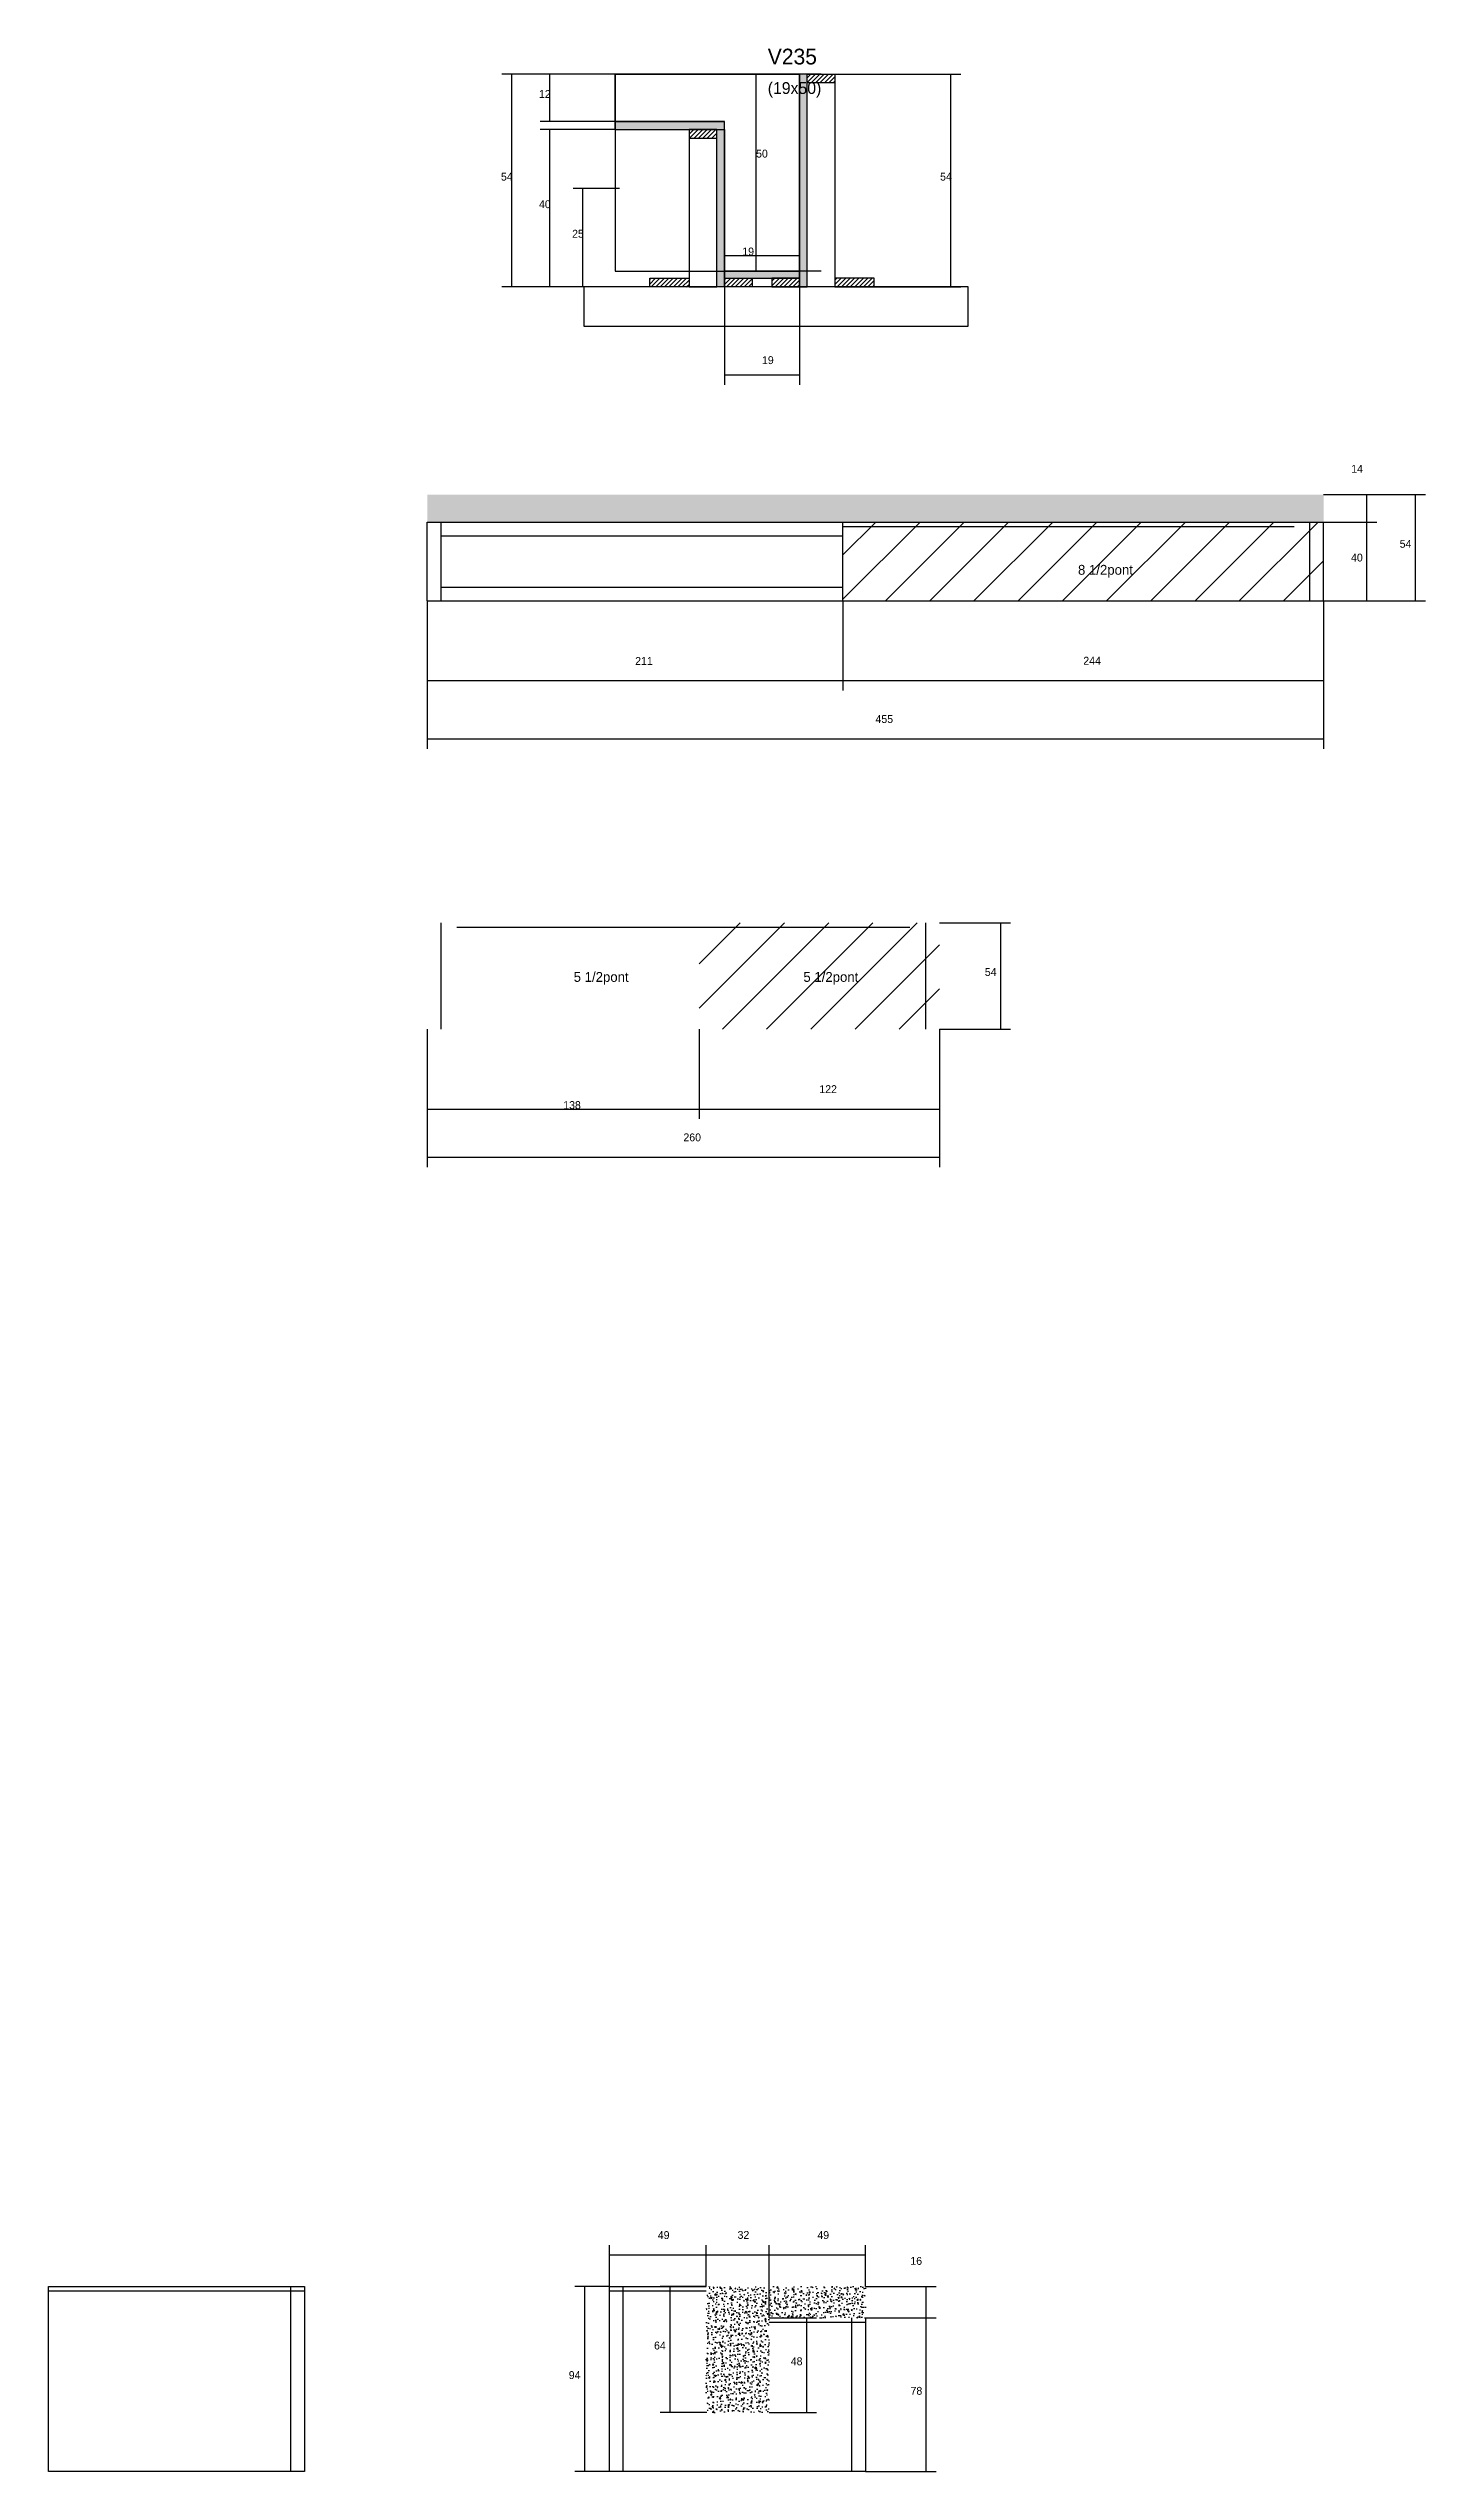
# Model space of a CAD drawing. Header units: metres. Extents: x 8104 to 8803, y 3335 to 4566.
import ezdxf

# ---------------------------------------------------------------- set-up
doc = ezdxf.new("R2010")
doc.units = ezdxf.units.M
for name, color, linetype in [('CONCRETO', 251, 'Continuous'), ('COTA', 4, 'Continuous'), ('Cota Seção (2x)', 4, 'Continuous'), ('Hachura', 253, 'Continuous'), ('Madeira', 126, 'Continuous'), ('NOMENCLATURA', 7, 'Continuous'), ('Painéis', 200, 'Continuous'), ('REAPROVEITAMENTO', 251, 'Continuous'), ('SARR_2.2x7', 40, 'Continuous'), ('Texto Seção', 7, 'Continuous')]:
    doc.layers.add(name, color=color, linetype=linetype)

msp = doc.modelspace()

# ---------------------------------------------------------------- hatches: boundary and pattern name
at = {"layer": 'COTA'}
h = msp.add_hatch(dxfattribs=at)
h.set_pattern_fill('AR-CONC', scale=0.03)
h.paths.add_polyline_path([(8751, 4325.4), (8751, 4339.4), (8751, 4339.4), (8296, 4339.4), (8296, 4339.4), (8296, 4325.4), (8296, 4325.4), (8751, 4325.4)])
h = msp.add_hatch(dxfattribs=at)
h.set_pattern_fill('AR-CONC', scale=0.03)
h.paths.add_polyline_path([(8469.5, 3413.2), (8518.5, 3413.2), (8518.5, 3429.2), (8437.5, 3429.2), (8437.5, 3365.2), (8469.5, 3365.2)])
at = {"layer": 'Hachura'}
h = msp.add_hatch(color=8, dxfattribs=at)
h.dxf.hatch_style = 1
h.paths.add_polyline_path([(8488.9, 4552.9), (8484.9, 4552.9), (8484.9, 4552.9), (8484.9, 4444.9), (8484.9, 4444.9), (8488.9, 4444.9), (8488.9, 4444.9), (8488.9, 4552.9)])
h = msp.add_hatch(dxfattribs=at)
h.set_pattern_fill('ANSI31', scale=0.5)
h.paths.add_polyline_path([(8488.9, 4548.5), (8488.9, 4552.9), (8488.9, 4552.9), (8502.9, 4552.9), (8502.9, 4552.9), (8502.9, 4548.5), (8502.9, 4548.5), (8488.9, 4548.5)])
h = msp.add_hatch(color=8, dxfattribs=at)
h.dxf.hatch_style = 1
h.paths.add_polyline_path([(8446.9, 4524.9), (8446.9, 4528.9), (8446.9, 4528.9), (8391.3, 4528.9), (8391.3, 4528.9), (8391.3, 4524.9), (8391.3, 4524.9), (8446.9, 4524.9)])
h = msp.add_hatch(dxfattribs=at)
h.set_pattern_fill('ANSI31', scale=0.5)
h.paths.add_polyline_path([(8442.9, 4520.5), (8442.9, 4524.9), (8442.9, 4524.9), (8428.9, 4524.9), (8428.9, 4524.9), (8428.9, 4520.5), (8428.9, 4520.5), (8442.9, 4520.5)])
h = msp.add_hatch(color=8, dxfattribs=at)
h.dxf.hatch_style = 1
h.paths.add_polyline_path([(8442.9, 4524.9), (8446.9, 4524.9), (8446.9, 4524.9), (8446.9, 4444.9), (8446.9, 4444.9), (8442.9, 4444.9), (8442.9, 4444.9), (8442.9, 4524.9)])
h = msp.add_hatch(dxfattribs=at)
h.set_pattern_fill('ANSI31', scale=0.5)
h.paths.add_polyline_path([(8408.9, 4444.9), (8408.9, 4449.3), (8408.9, 4449.3), (8428.9, 4449.3), (8428.9, 4449.3), (8428.9, 4444.9), (8428.9, 4444.9), (8408.9, 4444.9)])
h = msp.add_hatch(color=8, dxfattribs=at)
h.dxf.hatch_style = 1
h.paths.add_polyline_path([(8484.9, 4449.3), (8484.9, 4452.9), (8484.9, 4452.9), (8446.9, 4452.9), (8446.9, 4452.9), (8446.9, 4449.3), (8446.9, 4449.3), (8484.9, 4449.3)])
h = msp.add_hatch(dxfattribs=at)
h.set_pattern_fill('ANSI31', scale=0.5)
h.paths.add_polyline_path([(8446.9, 4444.9), (8446.9, 4449.3), (8446.9, 4449.3), (8460.9, 4449.3), (8460.9, 4449.3), (8460.9, 4444.9), (8460.9, 4444.9), (8446.9, 4444.9)])
h = msp.add_hatch(dxfattribs=at)
h.set_pattern_fill('ANSI31', scale=0.5)
h.paths.add_polyline_path([(8484.9, 4444.9), (8484.9, 4449.3), (8484.9, 4449.3), (8470.9, 4449.3), (8470.9, 4449.3), (8470.9, 4444.9), (8470.9, 4444.9), (8484.9, 4444.9)])
h = msp.add_hatch(dxfattribs=at)
h.set_pattern_fill('ANSI31', scale=0.5)
h.paths.add_polyline_path([(8522.9, 4444.9), (8522.9, 4449.3), (8522.9, 4449.3), (8502.9, 4449.3), (8502.9, 4449.3), (8502.9, 4444.9), (8502.9, 4444.9), (8522.9, 4444.9)])
at = {"layer": 'REAPROVEITAMENTO'}
h = msp.add_hatch(dxfattribs=at)
h.set_pattern_fill('ANSI31', scale=5)
h.paths.add_polyline_path([(8507, 4285.4), (8751, 4285.4), (8751, 4285.4), (8751, 4325.4), (8751, 4325.4), (8507, 4325.4), (8507, 4325.4), (8507, 4285.4)])
h = msp.add_hatch(dxfattribs=at)
h.set_pattern_fill('ANSI31', scale=5)
h.paths.add_polyline_path([(8556, 4067.9), (8556, 4121.9), (8556, 4121.9), (8434, 4121.9), (8434, 4121.9), (8434, 4067.9), (8434, 4067.9), (8556, 4067.9)])

# ---------------------------------------------------------------- linework, layer by layer
at = {"layer": 'CONCRETO'}
for points in [[(8391.3, 4528.9), (8391.3, 4552.9), (8484.9, 4552.9), (8484.9, 4524.9), (8484.9, 4524.9), (8484.9, 4452.9), (8446.9, 4452.9), (8446.9, 4528.9)], [(8391.3, 4452.9), (8484.9, 4452.9), (8484.9, 4552.9), (8391.3, 4552.9)]]:
    msp.add_lwpolyline(points, close=True, dxfattribs=at)
at = {"layer": 'COTA'}
for p, q in [((8391.3, 4552.9), (8333.9, 4552.9)), ((8338.9, 4444.9), (8338.9, 4552.9)), ((8391.3, 4552.9), (8353.2, 4552.9)), ((8358.2, 4528.9), (8358.2, 4552.9)), ((8502.9, 4552.9), (8566.8, 4552.9)), ((8561.8, 4444.9), (8561.8, 4552.9)), ((8391.3, 4528.9), (8353.2, 4528.9)), ((8391.3, 4524.9), (8353.2, 4524.9)), ((8358.2, 4444.9), (8358.2, 4524.9)), ((8393.6, 4494.9), (8370, 4494.9)), ((8375, 4444.9), (8375, 4494.9)), ((8413.3, 4444.9), (8333.9, 4444.9)), ((8413.3, 4444.9), (8353.2, 4444.9)), ((8393.6, 4444.9), (8370, 4444.9)), ((8446.9, 4444.9), (8446.9, 4395.2)), ((8484.9, 4444.9), (8484.9, 4395.2)), ((8518.5, 4444.9), (8566.8, 4444.9)), ((8446.9, 4400.2), (8484.9, 4400.2)), ((8751, 4339.4), (8778, 4339.4)), ((8751, 4339.4), (8802.7, 4339.4)), ((8773, 4325.4), (8773, 4339.4)), ((8797.7, 4285.4), (8797.7, 4339.4)), ((8751, 4325.4), (8778, 4325.4)), ((8751, 4325.4), (8778, 4325.4)), ((8773, 4285.4), (8773, 4325.4)), ((8296, 4285.4), (8296, 4239.9)), ((8296, 4285.4), (8296, 4210.3)), ((8507, 4285.4), (8507, 4239.9)), ((8507, 4285.4), (8507, 4239.9)), ((8751, 4285.4), (8751, 4239.9)), ((8751, 4285.4), (8751, 4210.3)), ((8751, 4285.4), (8778, 4285.4)), ((8751, 4285.4), (8802.7, 4285.4)), ((8296, 4244.9), (8507, 4244.9)), ((8507, 4244.9), (8751, 4244.9)), ((8296, 4215.3), (8751, 4215.3)), ((8556, 4121.9), (8592.1, 4121.9)), ((8587.1, 4067.9), (8587.1, 4121.9)), ((8296, 4067.9), (8296, 4022.3)), ((8296, 4067.9), (8296, 3997.8)), ((8434, 4067.9), (8434, 4022.3)), ((8434, 4067.9), (8434, 4022.3)), ((8556, 4067.9), (8556, 4022.3)), ((8556, 4067.9), (8556, 3997.8)), ((8556, 4067.9), (8592.1, 4067.9)), ((8296, 4027.3), (8434, 4027.3)), ((8434, 4027.3), (8556, 4027.3)), ((8296, 4002.8), (8556, 4002.8)), ((8388.5, 3429.2), (8388.5, 3450.2)), ((8437.5, 3429.2), (8437.5, 3450.2)), ((8437.5, 3429.2), (8437.5, 3450.2)), ((8469.5, 3413.2), (8469.5, 3450.2)), ((8469.5, 3413.2), (8469.5, 3450.2)), ((8518.5, 3429.2), (8518.5, 3450.2)), ((8388.5, 3445.2), (8437.5, 3445.2)), ((8437.5, 3445.2), (8469.5, 3445.2)), ((8469.5, 3445.2), (8518.5, 3445.2)), ((8388.5, 3429.2), (8370.9, 3429.2)), ((8375.9, 3335.2), (8375.9, 3429.2)), ((8437.5, 3429.2), (8414.2, 3429.2)), ((8419.2, 3365.2), (8419.2, 3429.2)), ((8518.5, 3429.2), (8554.3, 3429.2)), ((8549.3, 3413.2), (8549.3, 3429.2)), ((8469.5, 3413.2), (8493.6, 3413.2)), ((8488.6, 3365.2), (8488.6, 3413.2)), ((8518.5, 3413.2), (8554.3, 3413.2)), ((8518.5, 3413.2), (8554.3, 3413.2)), ((8549.3, 3335.2), (8549.3, 3413.2)), ((8437.5, 3365.2), (8414.2, 3365.2)), ((8469.5, 3365.2), (8493.6, 3365.2)), ((8388.5, 3335.2), (8370.9, 3335.2)), ((8518.5, 3335.2), (8554.3, 3335.2))]:
    msp.add_line(p, q, dxfattribs=at)
at = {"layer": 'Cota Seção (2x)'}
for p, q in [((8495.9, 4552.9), (8457.9, 4552.9)), ((8462.9, 4452.9), (8462.9, 4552.9)), ((8446.9, 4444.9), (8446.9, 4465.9)), ((8446.9, 4460.9), (8484.9, 4460.9)), ((8484.9, 4444.9), (8484.9, 4465.9)), ((8495.9, 4452.9), (8457.9, 4452.9))]:
    msp.add_line(p, q, dxfattribs=at)
at = {"layer": 'Madeira'}
for points in [[(8488.9, 4548.5), (8488.9, 4552.9), (8502.9, 4552.9), (8502.9, 4548.5)], [(8488.9, 4552.9), (8502.9, 4552.9), (8502.9, 4444.9), (8488.9, 4444.9)], [(8442.9, 4520.5), (8442.9, 4524.9), (8428.9, 4524.9), (8428.9, 4520.5)], [(8442.9, 4524.9), (8428.9, 4524.9), (8428.9, 4444.9), (8442.9, 4444.9)], [(8375.4, 4424.9), (8570.6, 4424.9), (8570.6, 4444.9), (8375.4, 4444.9)], [(8408.9, 4444.9), (8408.9, 4449.3), (8428.9, 4449.3), (8428.9, 4444.9)], [(8446.9, 4444.9), (8446.9, 4449.3), (8460.9, 4449.3), (8460.9, 4444.9)], [(8484.9, 4444.9), (8484.9, 4449.3), (8470.9, 4449.3), (8470.9, 4444.9)], [(8522.9, 4444.9), (8522.9, 4449.3), (8502.9, 4449.3), (8502.9, 4444.9)]]:
    msp.add_lwpolyline(points, close=True, dxfattribs=at)
at = {"layer": 'Painéis'}
for p, q in [((8484.9, 4444.9), (8484.9, 4552.9)), ((8391.3, 4528.9), (8446.9, 4528.9)), ((8391.3, 4524.9), (8391.3, 4528.9)), ((8446.9, 4524.9), (8446.9, 4528.9)), ((8446.9, 4444.9), (8446.9, 4524.9)), ((8446.9, 4452.9), (8484.9, 4452.9)), ((8446.9, 4449.3), (8446.9, 4452.9)), ((8484.9, 4449.3), (8484.9, 4452.9)), ((8296, 4325.4), (8751, 4325.4)), ((8296, 4285.4), (8296, 4325.4)), ((8507, 4285.4), (8507, 4325.4)), ((8751, 4285.4), (8751, 4325.4)), ((8296, 4285.4), (8751, 4285.4))]:
    msp.add_line(p, q, dxfattribs=at)
for points in [[(8488.9, 4552.9), (8484.9, 4552.9), (8484.9, 4444.9), (8488.9, 4444.9)], [(8446.9, 4524.9), (8446.9, 4528.9), (8391.3, 4528.9), (8391.3, 4524.9)], [(8442.9, 4524.9), (8446.9, 4524.9), (8446.9, 4444.9), (8442.9, 4444.9)], [(8484.9, 4449.3), (8484.9, 4452.9), (8446.9, 4452.9), (8446.9, 4449.3)], [(8103.7, 3429.2), (8233.7, 3429.2), (8233.7, 3335.2), (8103.7, 3335.2)]]:
    msp.add_lwpolyline(points, close=True, dxfattribs=at)
msp.add_lwpolyline([(8518.5, 3413.2), (8518.5, 3335.2), (8388.5, 3335.2), (8388.5, 3429.2), (8437.5, 3429.2)], dxfattribs=at)
at = {"layer": 'SARR_2.2x7'}
for p, q in [((8303, 4285.4), (8303, 4325.4)), ((8507, 4323.2), (8736, 4323.2)), ((8744, 4285.4), (8744, 4325.4)), ((8303, 4318.4), (8507, 4318.4)), ((8303, 4292.4), (8507, 4292.4)), ((8303, 4067.9), (8303, 4121.9)), ((8311, 4119.7), (8434, 4119.7)), ((8434, 4119.7), (8541, 4119.7)), ((8549, 4067.9), (8549, 4121.9)), ((8103.7, 3427), (8233.7, 3427)), ((8226.7, 3335.2), (8226.7, 3429.2)), ((8388.5, 3427), (8437.5, 3427)), ((8395.5, 3335.2), (8395.5, 3429.2)), ((8469.5, 3411), (8518.5, 3411)), ((8511.5, 3335.2), (8511.5, 3413.2))]:
    msp.add_line(p, q, dxfattribs=at)

# ---------------------------------------------------------------- texts
at = {"layer": 'COTA'}
for s, p in [('12', (8352.7, 4540.9)), ('54', (8333.4, 4498.9)), ('54', (8556.3, 4498.9)), ('40', (8352.7, 4484.9)), ('25', (8369.5, 4469.9)), ('19', (8465.9, 4405.7)), ('14', (8765, 4350.5)), ('40', (8764.9, 4305.4)), ('54', (8789.6, 4312.4)), ('211', (8401.5, 4252.9)), ('244', (8629, 4253)), ('455', (8523.5, 4223.4)), ('54', (8579, 4094.9)), ('122', (8495, 4035.4)), ('138', (8365, 4027.3)), ('260', (8426, 4010.9)), ('49', (8413, 3453.3)), ('32', (8453.5, 3453.4)), ('49', (8494, 3453.3)), ('16', (8541.2, 3440.2)), ('64', (8411.1, 3397.2)), ('94', (8367.8, 3382.2)), ('48', (8480.5, 3389.2)), ('78', (8541.3, 3374.2))]:
    msp.add_text(s, height=4, dxfattribs=at).set_placement(p)
at = {"layer": 'Cota Seção (2x)'}
for s, p in [('50', (8462.9, 4510.6)), ('19', (8455.9, 4460.9))]:
    msp.add_text(s, height=4, dxfattribs=at).set_placement(p)
at = {"layer": 'NOMENCLATURA'}
for s, p in [('8 1/2pont', (8626.3, 4298.7)), ('5 1/2pont', (8370.3, 4091.9)), ('5 1/2pont', (8486.9, 4091.9))]:
    msp.add_text(s, height=5, dxfattribs=at).set_placement(p)
at = {"layer": 'Texto Seção'}
for s, height, p in [('V235', 8, (8468.8, 4557.9)), ('(19x50)', 6, (8468.8, 4542.9))]:
    msp.add_text(s, height=height, dxfattribs=at).set_placement(p)

doc.saveas('drawing.dxf')
